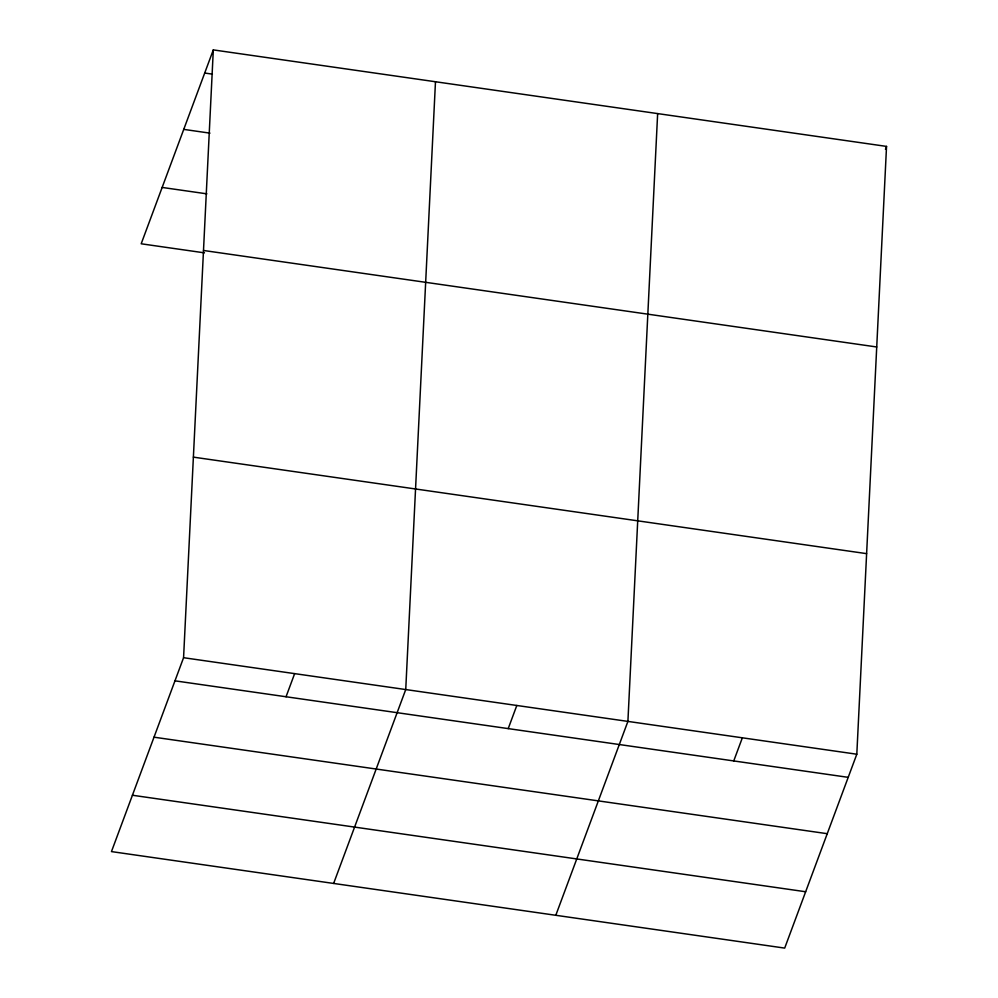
<?xml version="1.0" encoding="UTF-8"?>
<svg xmlns="http://www.w3.org/2000/svg" width="998" height="998" viewBox="0 0 998 998"><rect width="100%" height="100%" fill="white"/><g stroke="black" fill="none" stroke-linecap="round" stroke-linejoin="round"><path stroke-width="1.5" d="M183.57 657.707L213.31 49.9L886.536 146.407L856.808 754.214L784.69 948.1L111.464 851.593L183.57 657.707L856.808 754.214M435.477 81.749L405.737 689.556L333.631 883.442M657.645 113.597L627.904 721.404L555.799 915.291M213.31 49.9L141.192 243.786L204.453 252.856M286.039 696.766L294.647 673.625M508.219 728.615L516.814 705.474M885.463 149.301L886.536 146.407M733.742 760.938L742.35 737.809M204.702 73.029L212.412 74.139M183.744 129.378L209.979 133.146M162.15 187.437L206.898 193.849M203.492 250.473L876.731 346.98M193.375 457.134L866.613 553.641M174.962 680.836L848.2 777.342M154.004 737.185L827.242 833.692M132.41 795.244L805.648 891.75"/></g></svg>
